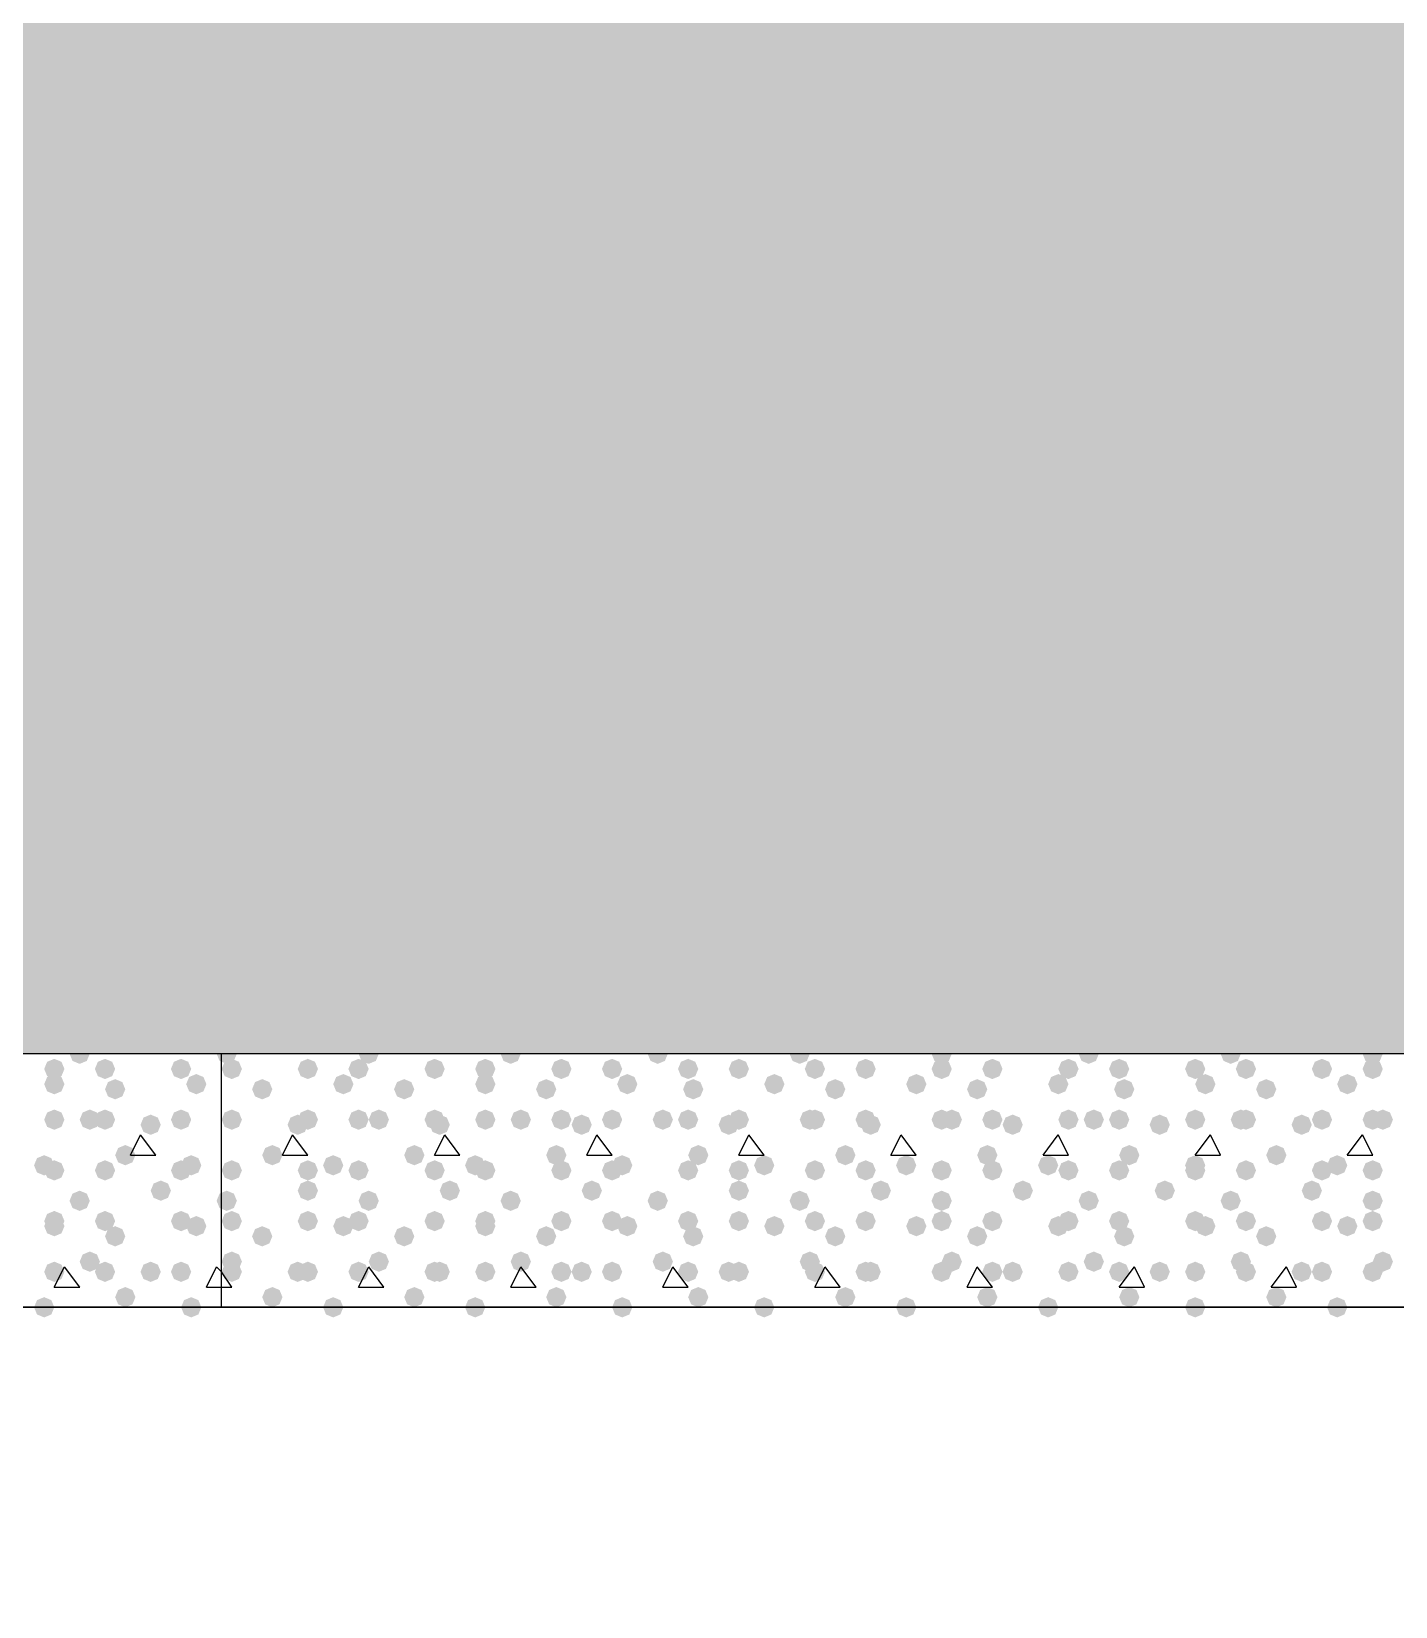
# Model space of a CAD drawing. Header units: millimetres. Extents: x 0 to 420, y 0 to 297.
# Drawn here: x 68.18 to 79.57, y 180.93 to 194.08 of the extents above; entities that cross this region are included whole.
import ezdxf

# ---------------------------------------------------------------- set-up
doc = ezdxf.new("R2010")
doc.units = ezdxf.units.MM
doc.layers.get('0').update_dxf_attribs({"linetype": 'CONTINUOUS'})

msp = doc.modelspace()

# ---------------------------------------------------------------- hatches: boundary and pattern name
at = {"true_color": 0x000008}
h = msp.add_hatch(color=0, dxfattribs=at)
h.paths.add_polyline_path([(194.775667, 204.639333), (33.401, 204.639333), (194.775667, 185.547)], flags=0)
h.paths.add_polyline_path([(33.401, 204.639333), (194.775667, 185.547), (33.401, 185.547)], flags=0)
at = {"true_color": 0x000007}
for points in [[(68.664667, 185.547), (68.639796, 185.487204), (68.58, 185.462333), (68.520204, 185.487204), (68.495333, 185.547), (68.520204, 185.606796), (68.58, 185.631667), (68.639796, 185.606796)], [(68.453, 185.42), (68.428129, 185.360204), (68.368333, 185.335333), (68.308538, 185.360204), (68.283667, 185.42), (68.308537, 185.479796), (68.368333, 185.504667), (68.428129, 185.479796)], [(68.876333, 185.42), (68.851462, 185.360204), (68.791667, 185.335333), (68.731871, 185.360204), (68.707, 185.42), (68.731871, 185.479796), (68.791667, 185.504667), (68.851462, 185.479796)], [(69.511333, 185.42), (69.486462, 185.360204), (69.426667, 185.335333), (69.366871, 185.360204), (69.342, 185.42), (69.366871, 185.479796), (69.426667, 185.504667), (69.486462, 185.479796)], [(68.453, 185.293), (68.428129, 185.233204), (68.368333, 185.208333), (68.308538, 185.233204), (68.283667, 185.293), (68.308537, 185.352796), (68.368333, 185.377667), (68.428129, 185.352796)], [(68.961, 185.250667), (68.936129, 185.190871), (68.876333, 185.166), (68.816537, 185.190871), (68.791667, 185.250667), (68.816537, 185.310462), (68.876333, 185.335333), (68.936129, 185.310463)], [(69.638333, 185.293), (69.613463, 185.233204), (69.553667, 185.208333), (69.493871, 185.233204), (69.469, 185.293), (69.493871, 185.352796), (69.553667, 185.377667), (69.613462, 185.352796)], [(68.453, 184.996667), (68.428129, 184.936871), (68.368333, 184.912), (68.308538, 184.936871), (68.283667, 184.996667), (68.308537, 185.056462), (68.368333, 185.081333), (68.428129, 185.056463)], [(68.749333, 184.996667), (68.724462, 184.936871), (68.664667, 184.912), (68.604871, 184.936871), (68.58, 184.996667), (68.604871, 185.056462), (68.664667, 185.081333), (68.724462, 185.056463)], [(68.876333, 184.996667), (68.851462, 184.936871), (68.791667, 184.912), (68.731871, 184.936871), (68.707, 184.996667), (68.731871, 185.056462), (68.791667, 185.081333), (68.851462, 185.056463)], [(69.257333, 184.954333), (69.232463, 184.894537), (69.172667, 184.869667), (69.112871, 184.894537), (69.088, 184.954333), (69.112871, 185.014129), (69.172667, 185.039), (69.232462, 185.014129)], [(69.511333, 184.996667), (69.486462, 184.936871), (69.426667, 184.912), (69.366871, 184.936871), (69.342, 184.996667), (69.366871, 185.056462), (69.426667, 185.081333), (69.486462, 185.056463)], [(69.045667, 184.700333), (69.020796, 184.640537), (68.961, 184.615667), (68.901204, 184.640537), (68.876333, 184.700333), (68.901204, 184.760129), (68.961, 184.785), (69.020796, 184.760129)], [(68.368333, 184.615667), (68.343463, 184.555871), (68.283667, 184.531), (68.223871, 184.555871), (68.199, 184.615667), (68.223871, 184.675462), (68.283667, 184.700333), (68.343462, 184.675463)], [(68.453, 184.573333), (68.428129, 184.513537), (68.368333, 184.488667), (68.308538, 184.513537), (68.283667, 184.573333), (68.308537, 184.633129), (68.368333, 184.658), (68.428129, 184.633129)], [(68.876333, 184.573333), (68.851462, 184.513537), (68.791667, 184.488667), (68.731871, 184.513537), (68.707, 184.573333), (68.731871, 184.633129), (68.791667, 184.658), (68.851462, 184.633129)], [(69.511333, 184.573333), (69.486462, 184.513537), (69.426667, 184.488667), (69.366871, 184.513537), (69.342, 184.573333), (69.366871, 184.633129), (69.426667, 184.658), (69.486462, 184.633129)], [(69.596, 184.615667), (69.571129, 184.555871), (69.511333, 184.531), (69.451537, 184.555871), (69.426667, 184.615667), (69.451537, 184.675462), (69.511333, 184.700333), (69.571129, 184.675463)], [(69.342, 184.404), (69.317129, 184.344204), (69.257333, 184.319333), (69.197538, 184.344204), (69.172667, 184.404), (69.197537, 184.463796), (69.257333, 184.488667), (69.317129, 184.463796)], [(68.664667, 184.319333), (68.639796, 184.259537), (68.58, 184.234667), (68.520204, 184.259537), (68.495333, 184.319333), (68.520204, 184.379129), (68.58, 184.404), (68.639796, 184.379129)], [(68.453, 184.15), (68.428129, 184.090204), (68.368333, 184.065333), (68.308538, 184.090204), (68.283667, 184.15), (68.308537, 184.209796), (68.368333, 184.234667), (68.428129, 184.209796)], [(68.876333, 184.15), (68.851462, 184.090204), (68.791667, 184.065333), (68.731871, 184.090204), (68.707, 184.15), (68.731871, 184.209796), (68.791667, 184.234667), (68.851462, 184.209796)], [(69.511333, 184.15), (69.486462, 184.090204), (69.426667, 184.065333), (69.366871, 184.090204), (69.342, 184.15), (69.366871, 184.209796), (69.426667, 184.234667), (69.486462, 184.209796)], [(68.453, 184.107667), (68.428129, 184.047871), (68.368333, 184.023), (68.308538, 184.047871), (68.283667, 184.107667), (68.308537, 184.167462), (68.368333, 184.192333), (68.428129, 184.167463)], [(68.961, 184.023), (68.936129, 183.963204), (68.876333, 183.938333), (68.816537, 183.963204), (68.791667, 184.023), (68.816537, 184.082796), (68.876333, 184.107667), (68.936129, 184.082796)], [(69.638333, 184.107667), (69.613463, 184.047871), (69.553667, 184.023), (69.493871, 184.047871), (69.469, 184.107667), (69.493871, 184.167462), (69.553667, 184.192333), (69.613462, 184.167463)], [(68.453, 183.726667), (68.428129, 183.666871), (68.368333, 183.642), (68.308538, 183.666871), (68.283667, 183.726667), (68.308537, 183.786462), (68.368333, 183.811333), (68.428129, 183.786463)], [(68.749333, 183.811333), (68.724462, 183.751537), (68.664667, 183.726667), (68.604871, 183.751537), (68.58, 183.811333), (68.604871, 183.871129), (68.664667, 183.896), (68.724462, 183.871129)], [(68.876333, 183.726667), (68.851462, 183.666871), (68.791667, 183.642), (68.731871, 183.666871), (68.707, 183.726667), (68.731871, 183.786462), (68.791667, 183.811333), (68.851462, 183.786463)], [(69.257333, 183.726667), (69.232463, 183.666871), (69.172667, 183.642), (69.112871, 183.666871), (69.088, 183.726667), (69.112871, 183.786462), (69.172667, 183.811333), (69.232462, 183.786463)], [(69.511333, 183.726667), (69.486462, 183.666871), (69.426667, 183.642), (69.366871, 183.666871), (69.342, 183.726667), (69.366871, 183.786462), (69.426667, 183.811333), (69.486462, 183.786463)], [(69.045667, 183.515), (69.020796, 183.455204), (68.961, 183.430333), (68.901204, 183.455204), (68.876333, 183.515), (68.901204, 183.574796), (68.961, 183.599667), (69.020796, 183.574796)], [(68.368333, 183.430333), (68.343463, 183.370537), (68.283667, 183.345667), (68.223871, 183.370537), (68.199, 183.430333), (68.223871, 183.490129), (68.283667, 183.515), (68.343462, 183.490129)], [(69.596, 183.430333), (69.571129, 183.370537), (69.511333, 183.345667), (69.451537, 183.370537), (69.426667, 183.430333), (69.451537, 183.490129), (69.511333, 183.515), (69.571129, 183.490129)]]:
    msp.add_hatch(color=0, dxfattribs=at).paths.add_polyline_path(points, flags=0)
at = {"true_color": 0x000008}
for points in [[(69.892333, 185.547), (69.867463, 185.487204), (69.807667, 185.462333), (69.747871, 185.487204), (69.723, 185.547), (69.747871, 185.606796), (69.807667, 185.631667), (69.867462, 185.606796)], [(71.077667, 185.547), (71.052796, 185.487204), (70.993, 185.462333), (70.933204, 185.487204), (70.908333, 185.547), (70.933204, 185.606796), (70.993, 185.631667), (71.052796, 185.606796)], [(72.263, 185.547), (72.238129, 185.487204), (72.178333, 185.462333), (72.118538, 185.487204), (72.093667, 185.547), (72.118537, 185.606796), (72.178333, 185.631667), (72.238129, 185.606796)], [(73.490667, 185.547), (73.465796, 185.487204), (73.406, 185.462333), (73.346204, 185.487204), (73.321333, 185.547), (73.346204, 185.606796), (73.406, 185.631667), (73.465796, 185.606796)], [(74.676, 185.547), (74.651129, 185.487204), (74.591333, 185.462333), (74.531537, 185.487204), (74.506667, 185.547), (74.531537, 185.606796), (74.591333, 185.631667), (74.651129, 185.606796)], [(75.861333, 185.547), (75.836462, 185.487204), (75.776667, 185.462333), (75.716871, 185.487204), (75.692, 185.547), (75.716871, 185.606796), (75.776667, 185.631667), (75.836462, 185.606796)], [(77.089, 185.547), (77.064129, 185.487204), (77.004333, 185.462333), (76.944538, 185.487204), (76.919667, 185.547), (76.944537, 185.606796), (77.004333, 185.631667), (77.064129, 185.606796)], [(78.274333, 185.547), (78.249462, 185.487204), (78.189667, 185.462333), (78.129871, 185.487204), (78.105, 185.547), (78.129871, 185.606796), (78.189667, 185.631667), (78.249462, 185.606796)], [(79.459667, 185.547), (79.434796, 185.487204), (79.375, 185.462333), (79.315204, 185.487204), (79.290333, 185.547), (79.315204, 185.606796), (79.375, 185.631667), (79.434796, 185.606796)], [(69.934667, 185.42), (69.909796, 185.360204), (69.85, 185.335333), (69.790204, 185.360204), (69.765333, 185.42), (69.790204, 185.479796), (69.85, 185.504667), (69.909796, 185.479796)], [(70.569667, 185.42), (70.544796, 185.360204), (70.485, 185.335333), (70.425204, 185.360204), (70.400333, 185.42), (70.425204, 185.479796), (70.485, 185.504667), (70.544796, 185.479796)], [(70.993, 185.42), (70.968129, 185.360204), (70.908333, 185.335333), (70.848537, 185.360204), (70.823667, 185.42), (70.848537, 185.479796), (70.908333, 185.504667), (70.968129, 185.479796)], [(71.628, 185.42), (71.603129, 185.360204), (71.543333, 185.335333), (71.483537, 185.360204), (71.458667, 185.42), (71.483537, 185.479796), (71.543333, 185.504667), (71.603129, 185.479796)], [(72.051333, 185.42), (72.026462, 185.360204), (71.966667, 185.335333), (71.906871, 185.360204), (71.882, 185.42), (71.906871, 185.479796), (71.966667, 185.504667), (72.026462, 185.479796)], [(72.686333, 185.42), (72.661462, 185.360204), (72.601667, 185.335333), (72.541871, 185.360204), (72.517, 185.42), (72.541871, 185.479796), (72.601667, 185.504667), (72.661462, 185.479796)], [(73.109667, 185.42), (73.084796, 185.360204), (73.025, 185.335333), (72.965204, 185.360204), (72.940333, 185.42), (72.965204, 185.479796), (73.025, 185.504667), (73.084796, 185.479796)], [(73.744667, 185.42), (73.719796, 185.360204), (73.66, 185.335333), (73.600204, 185.360204), (73.575333, 185.42), (73.600204, 185.479796), (73.66, 185.504667), (73.719796, 185.479796)], [(74.168, 185.42), (74.143129, 185.360204), (74.083333, 185.335333), (74.023537, 185.360204), (73.998667, 185.42), (74.023537, 185.479796), (74.083333, 185.504667), (74.143129, 185.479796)], [(74.803, 185.42), (74.778129, 185.360204), (74.718333, 185.335333), (74.658537, 185.360204), (74.633667, 185.42), (74.658537, 185.479796), (74.718333, 185.504667), (74.778129, 185.479796)], [(75.226333, 185.42), (75.201462, 185.360204), (75.141667, 185.335333), (75.081871, 185.360204), (75.057, 185.42), (75.081871, 185.479796), (75.141667, 185.504667), (75.201462, 185.479796)], [(75.861333, 185.42), (75.836462, 185.360204), (75.776667, 185.335333), (75.716871, 185.360204), (75.692, 185.42), (75.716871, 185.479796), (75.776667, 185.504667), (75.836462, 185.479796)], [(76.284667, 185.42), (76.259796, 185.360204), (76.2, 185.335333), (76.140204, 185.360204), (76.115333, 185.42), (76.140204, 185.479796), (76.2, 185.504667), (76.259796, 185.479796)], [(76.919667, 185.42), (76.894796, 185.360204), (76.835, 185.335333), (76.775204, 185.360204), (76.750333, 185.42), (76.775204, 185.479796), (76.835, 185.504667), (76.894796, 185.479796)], [(77.343, 185.42), (77.318129, 185.360204), (77.258333, 185.335333), (77.198538, 185.360204), (77.173667, 185.42), (77.198537, 185.479796), (77.258333, 185.504667), (77.318129, 185.479796)], [(77.978, 185.42), (77.953129, 185.360204), (77.893333, 185.335333), (77.833537, 185.360204), (77.808667, 185.42), (77.833537, 185.479796), (77.893333, 185.504667), (77.953129, 185.479796)], [(78.401333, 185.42), (78.376463, 185.360204), (78.316667, 185.335333), (78.256871, 185.360204), (78.232, 185.42), (78.256871, 185.479796), (78.316667, 185.504667), (78.376462, 185.479796)], [(79.036333, 185.42), (79.011462, 185.360204), (78.951667, 185.335333), (78.891871, 185.360204), (78.867, 185.42), (78.891871, 185.479796), (78.951667, 185.504667), (79.011462, 185.479796)], [(79.459667, 185.42), (79.434796, 185.360204), (79.375, 185.335333), (79.315204, 185.360204), (79.290333, 185.42), (79.315204, 185.479796), (79.375, 185.504667), (79.434796, 185.479796)], [(70.188667, 185.250667), (70.163796, 185.190871), (70.104, 185.166), (70.044204, 185.190871), (70.019333, 185.250667), (70.044204, 185.310462), (70.104, 185.335333), (70.163796, 185.310463)], [(70.866, 185.293), (70.841129, 185.233204), (70.781333, 185.208333), (70.721537, 185.233204), (70.696667, 185.293), (70.721537, 185.352796), (70.781333, 185.377667), (70.841129, 185.352796)], [(71.374, 185.250667), (71.349129, 185.190871), (71.289333, 185.166), (71.229538, 185.190871), (71.204667, 185.250667), (71.229537, 185.310462), (71.289333, 185.335333), (71.349129, 185.310463)], [(72.051333, 185.293), (72.026462, 185.233204), (71.966667, 185.208333), (71.906871, 185.233204), (71.882, 185.293), (71.906871, 185.352796), (71.966667, 185.377667), (72.026462, 185.352796)], [(72.559333, 185.250667), (72.534462, 185.190871), (72.474667, 185.166), (72.414871, 185.190871), (72.39, 185.250667), (72.414871, 185.310462), (72.474667, 185.335333), (72.534462, 185.310463)], [(73.236667, 185.293), (73.211796, 185.233204), (73.152, 185.208333), (73.092204, 185.233204), (73.067333, 185.293), (73.092204, 185.352796), (73.152, 185.377667), (73.211796, 185.352796)], [(73.787, 185.250667), (73.762129, 185.190871), (73.702333, 185.166), (73.642538, 185.190871), (73.617667, 185.250667), (73.642537, 185.310462), (73.702333, 185.335333), (73.762129, 185.310463)], [(74.464333, 185.293), (74.439462, 185.233204), (74.379667, 185.208333), (74.319871, 185.233204), (74.295, 185.293), (74.319871, 185.352796), (74.379667, 185.377667), (74.439462, 185.352796)], [(74.972333, 185.250667), (74.947463, 185.190871), (74.887667, 185.166), (74.827871, 185.190871), (74.803, 185.250667), (74.827871, 185.310462), (74.887667, 185.335333), (74.947462, 185.310463)], [(75.649667, 185.293), (75.624796, 185.233204), (75.565, 185.208333), (75.505204, 185.233204), (75.480333, 185.293), (75.505204, 185.352796), (75.565, 185.377667), (75.624796, 185.352796)], [(76.157667, 185.250667), (76.132796, 185.190871), (76.073, 185.166), (76.013204, 185.190871), (75.988333, 185.250667), (76.013204, 185.310462), (76.073, 185.335333), (76.132796, 185.310463)], [(76.835, 185.293), (76.810129, 185.233204), (76.750333, 185.208333), (76.690538, 185.233204), (76.665667, 185.293), (76.690537, 185.352796), (76.750333, 185.377667), (76.810129, 185.352796)], [(77.385333, 185.250667), (77.360463, 185.190871), (77.300667, 185.166), (77.240871, 185.190871), (77.216, 185.250667), (77.240871, 185.310462), (77.300667, 185.335333), (77.360462, 185.310463)], [(78.062667, 185.293), (78.037796, 185.233204), (77.978, 185.208333), (77.918204, 185.233204), (77.893333, 185.293), (77.918204, 185.352796), (77.978, 185.377667), (78.037796, 185.352796)], [(78.570667, 185.250667), (78.545796, 185.190871), (78.486, 185.166), (78.426204, 185.190871), (78.401333, 185.250667), (78.426204, 185.310462), (78.486, 185.335333), (78.545796, 185.310463)], [(79.248, 185.293), (79.223129, 185.233204), (79.163333, 185.208333), (79.103538, 185.233204), (79.078667, 185.293), (79.103537, 185.352796), (79.163333, 185.377667), (79.223129, 185.352796)], [(69.934667, 184.996667), (69.909796, 184.936871), (69.85, 184.912), (69.790204, 184.936871), (69.765333, 184.996667), (69.790204, 185.056462), (69.85, 185.081333), (69.909796, 185.056463)], [(69.934667, 184.996667), (69.909796, 184.936871), (69.85, 184.912), (69.790204, 184.936871), (69.765333, 184.996667), (69.790204, 185.056462), (69.85, 185.081333), (69.909796, 185.056463)], [(70.485, 184.954333), (70.460129, 184.894537), (70.400333, 184.869667), (70.340538, 184.894537), (70.315667, 184.954333), (70.340537, 185.014129), (70.400333, 185.039), (70.460129, 185.014129)], [(70.569667, 184.996667), (70.544796, 184.936871), (70.485, 184.912), (70.425204, 184.936871), (70.400333, 184.996667), (70.425204, 185.056462), (70.485, 185.081333), (70.544796, 185.056463)], [(70.993, 184.996667), (70.968129, 184.936871), (70.908333, 184.912), (70.848537, 184.936871), (70.823667, 184.996667), (70.848537, 185.056462), (70.908333, 185.081333), (70.968129, 185.056463)], [(71.162333, 184.996667), (71.137463, 184.936871), (71.077667, 184.912), (71.017871, 184.936871), (70.993, 184.996667), (71.017871, 185.056462), (71.077667, 185.081333), (71.137462, 185.056463)], [(71.628, 184.996667), (71.603129, 184.936871), (71.543333, 184.912), (71.483537, 184.936871), (71.458667, 184.996667), (71.483537, 185.056462), (71.543333, 185.081333), (71.603129, 185.056463)], [(71.670333, 184.954333), (71.645463, 184.894537), (71.585667, 184.869667), (71.525871, 184.894537), (71.501, 184.954333), (71.525871, 185.014129), (71.585667, 185.039), (71.645462, 185.014129)], [(72.051333, 184.996667), (72.026462, 184.936871), (71.966667, 184.912), (71.906871, 184.936871), (71.882, 184.996667), (71.906871, 185.056462), (71.966667, 185.081333), (72.026462, 185.056463)], [(72.347667, 184.996667), (72.322796, 184.936871), (72.263, 184.912), (72.203204, 184.936871), (72.178333, 184.996667), (72.203204, 185.056462), (72.263, 185.081333), (72.322796, 185.056463)], [(72.686333, 184.996667), (72.661462, 184.936871), (72.601667, 184.912), (72.541871, 184.936871), (72.517, 184.996667), (72.541871, 185.056462), (72.601667, 185.081333), (72.661462, 185.056463)], [(72.855667, 184.954333), (72.830796, 184.894537), (72.771, 184.869667), (72.711204, 184.894537), (72.686333, 184.954333), (72.711204, 185.014129), (72.771, 185.039), (72.830796, 185.014129)], [(73.109667, 184.996667), (73.084796, 184.936871), (73.025, 184.912), (72.965204, 184.936871), (72.940333, 184.996667), (72.965204, 185.056462), (73.025, 185.081333), (73.084796, 185.056463)], [(73.533, 184.996667), (73.508129, 184.936871), (73.448333, 184.912), (73.388537, 184.936871), (73.363667, 184.996667), (73.388537, 185.056462), (73.448333, 185.081333), (73.508129, 185.056463)], [(73.744667, 184.996667), (73.719796, 184.936871), (73.66, 184.912), (73.600204, 184.936871), (73.575333, 184.996667), (73.600204, 185.056462), (73.66, 185.081333), (73.719796, 185.056463)], [(74.083333, 184.954333), (74.058463, 184.894537), (73.998667, 184.869667), (73.938871, 184.894537), (73.914, 184.954333), (73.938871, 185.014129), (73.998667, 185.039), (74.058462, 185.014129)], [(74.168, 184.996667), (74.143129, 184.936871), (74.083333, 184.912), (74.023537, 184.936871), (73.998667, 184.996667), (74.023537, 185.056462), (74.083333, 185.081333), (74.143129, 185.056463)], [(74.760667, 184.996667), (74.735796, 184.936871), (74.676, 184.912), (74.616204, 184.936871), (74.591333, 184.996667), (74.616204, 185.056462), (74.676, 185.081333), (74.735796, 185.056463)], [(74.803, 184.996667), (74.778129, 184.936871), (74.718333, 184.912), (74.658537, 184.936871), (74.633667, 184.996667), (74.658537, 185.056462), (74.718333, 185.081333), (74.778129, 185.056463)], [(75.226333, 184.996667), (75.201462, 184.936871), (75.141667, 184.912), (75.081871, 184.936871), (75.057, 184.996667), (75.081871, 185.056462), (75.141667, 185.081333), (75.201462, 185.056463)], [(75.268667, 184.954333), (75.243796, 184.894537), (75.184, 184.869667), (75.124204, 184.894537), (75.099333, 184.954333), (75.124204, 185.014129), (75.184, 185.039), (75.243796, 185.014129)], [(75.861333, 184.996667), (75.836462, 184.936871), (75.776667, 184.912), (75.716871, 184.936871), (75.692, 184.996667), (75.716871, 185.056462), (75.776667, 185.081333), (75.836462, 185.056463)], [(75.946, 184.996667), (75.921129, 184.936871), (75.861333, 184.912), (75.801537, 184.936871), (75.776667, 184.996667), (75.801537, 185.056462), (75.861333, 185.081333), (75.921129, 185.056463)], [(76.284667, 184.996667), (76.259796, 184.936871), (76.2, 184.912), (76.140204, 184.936871), (76.115333, 184.996667), (76.140204, 185.056462), (76.2, 185.081333), (76.259796, 185.056463)], [(76.454, 184.954333), (76.429129, 184.894537), (76.369333, 184.869667), (76.309538, 184.894537), (76.284667, 184.954333), (76.309537, 185.014129), (76.369333, 185.039), (76.429129, 185.014129)], [(76.919667, 184.996667), (76.894796, 184.936871), (76.835, 184.912), (76.775204, 184.936871), (76.750333, 184.996667), (76.775204, 185.056462), (76.835, 185.081333), (76.894796, 185.056463)], [(77.131333, 184.996667), (77.106462, 184.936871), (77.046667, 184.912), (76.986871, 184.936871), (76.962, 184.996667), (76.986871, 185.056462), (77.046667, 185.081333), (77.106462, 185.056463)], [(77.343, 184.996667), (77.318129, 184.936871), (77.258333, 184.912), (77.198538, 184.936871), (77.173667, 184.996667), (77.198537, 185.056462), (77.258333, 185.081333), (77.318129, 185.056463)], [(77.681667, 184.954333), (77.656796, 184.894537), (77.597, 184.869667), (77.537204, 184.894537), (77.512333, 184.954333), (77.537204, 185.014129), (77.597, 185.039), (77.656796, 185.014129)], [(77.978, 184.996667), (77.953129, 184.936871), (77.893333, 184.912), (77.833537, 184.936871), (77.808667, 184.996667), (77.833537, 185.056462), (77.893333, 185.081333), (77.953129, 185.056463)], [(78.359, 184.996667), (78.334129, 184.936871), (78.274333, 184.912), (78.214538, 184.936871), (78.189667, 184.996667), (78.214537, 185.056462), (78.274333, 185.081333), (78.334129, 185.056463)], [(78.401333, 184.996667), (78.376463, 184.936871), (78.316667, 184.912), (78.256871, 184.936871), (78.232, 184.996667), (78.256871, 185.056462), (78.316667, 185.081333), (78.376462, 185.056463)], [(78.867, 184.954333), (78.842129, 184.894537), (78.782333, 184.869667), (78.722538, 184.894537), (78.697667, 184.954333), (78.722537, 185.014129), (78.782333, 185.039), (78.842129, 185.014129)], [(79.036333, 184.996667), (79.011462, 184.936871), (78.951667, 184.912), (78.891871, 184.936871), (78.867, 184.996667), (78.891871, 185.056462), (78.951667, 185.081333), (79.011462, 185.056463)], [(79.459667, 184.996667), (79.434796, 184.936871), (79.375, 184.912), (79.315204, 184.936871), (79.290333, 184.996667), (79.315204, 185.056462), (79.375, 185.081333), (79.434796, 185.056463)], [(79.544333, 184.996667), (79.519462, 184.936871), (79.459667, 184.912), (79.399871, 184.936871), (79.375, 184.996667), (79.399871, 185.056462), (79.459667, 185.081333), (79.519462, 185.056463)], [(70.273333, 184.700333), (70.248463, 184.640537), (70.188667, 184.615667), (70.128871, 184.640537), (70.104, 184.700333), (70.128871, 184.760129), (70.188667, 184.785), (70.248462, 184.760129)], [(71.458667, 184.700333), (71.433796, 184.640537), (71.374, 184.615667), (71.314204, 184.640537), (71.289333, 184.700333), (71.314204, 184.760129), (71.374, 184.785), (71.433796, 184.760129)], [(72.644, 184.700333), (72.619129, 184.640537), (72.559333, 184.615667), (72.499538, 184.640537), (72.474667, 184.700333), (72.499537, 184.760129), (72.559333, 184.785), (72.619129, 184.760129)], [(73.829333, 184.700333), (73.804462, 184.640537), (73.744667, 184.615667), (73.684871, 184.640537), (73.66, 184.700333), (73.684871, 184.760129), (73.744667, 184.785), (73.804462, 184.760129)], [(75.057, 184.700333), (75.032129, 184.640537), (74.972333, 184.615667), (74.912538, 184.640537), (74.887667, 184.700333), (74.912537, 184.760129), (74.972333, 184.785), (75.032129, 184.760129)], [(76.242333, 184.700333), (76.217463, 184.640537), (76.157667, 184.615667), (76.097871, 184.640537), (76.073, 184.700333), (76.097871, 184.760129), (76.157667, 184.785), (76.217462, 184.760129)], [(77.427667, 184.700333), (77.402796, 184.640537), (77.343, 184.615667), (77.283204, 184.640537), (77.258333, 184.700333), (77.283204, 184.760129), (77.343, 184.785), (77.402796, 184.760129)], [(78.655333, 184.700333), (78.630463, 184.640537), (78.570667, 184.615667), (78.510871, 184.640537), (78.486, 184.700333), (78.510871, 184.760129), (78.570667, 184.785), (78.630462, 184.760129)], [(69.934667, 184.573333), (69.909796, 184.513537), (69.85, 184.488667), (69.790204, 184.513537), (69.765333, 184.573333), (69.790204, 184.633129), (69.85, 184.658), (69.909796, 184.633129)], [(70.569667, 184.573333), (70.544796, 184.513537), (70.485, 184.488667), (70.425204, 184.513537), (70.400333, 184.573333), (70.425204, 184.633129), (70.485, 184.658), (70.544796, 184.633129)], [(70.781333, 184.615667), (70.756462, 184.555871), (70.696667, 184.531), (70.636871, 184.555871), (70.612, 184.615667), (70.636871, 184.675462), (70.696667, 184.700333), (70.756462, 184.675463)], [(70.993, 184.573333), (70.968129, 184.513537), (70.908333, 184.488667), (70.848537, 184.513537), (70.823667, 184.573333), (70.848537, 184.633129), (70.908333, 184.658), (70.968129, 184.633129)], [(71.628, 184.573333), (71.603129, 184.513537), (71.543333, 184.488667), (71.483537, 184.513537), (71.458667, 184.573333), (71.483537, 184.633129), (71.543333, 184.658), (71.603129, 184.633129)], [(71.966667, 184.615667), (71.941796, 184.555871), (71.882, 184.531), (71.822204, 184.555871), (71.797333, 184.615667), (71.822204, 184.675462), (71.882, 184.700333), (71.941796, 184.675463)], [(72.051333, 184.573333), (72.026462, 184.513537), (71.966667, 184.488667), (71.906871, 184.513537), (71.882, 184.573333), (71.906871, 184.633129), (71.966667, 184.658), (72.026462, 184.633129)], [(72.686333, 184.573333), (72.661462, 184.513537), (72.601667, 184.488667), (72.541871, 184.513537), (72.517, 184.573333), (72.541871, 184.633129), (72.601667, 184.658), (72.661462, 184.633129)], [(73.109667, 184.573333), (73.084796, 184.513537), (73.025, 184.488667), (72.965204, 184.513537), (72.940333, 184.573333), (72.965204, 184.633129), (73.025, 184.658), (73.084796, 184.633129)], [(73.194333, 184.615667), (73.169462, 184.555871), (73.109667, 184.531), (73.049871, 184.555871), (73.025, 184.615667), (73.049871, 184.675462), (73.109667, 184.700333), (73.169462, 184.675463)], [(73.744667, 184.573333), (73.719796, 184.513537), (73.66, 184.488667), (73.600204, 184.513537), (73.575333, 184.573333), (73.600204, 184.633129), (73.66, 184.658), (73.719796, 184.633129)], [(74.168, 184.573333), (74.143129, 184.513537), (74.083333, 184.488667), (74.023537, 184.513537), (73.998667, 184.573333), (74.023537, 184.633129), (74.083333, 184.658), (74.143129, 184.633129)], [(74.379667, 184.615667), (74.354796, 184.555871), (74.295, 184.531), (74.235204, 184.555871), (74.210333, 184.615667), (74.235204, 184.675462), (74.295, 184.700333), (74.354796, 184.675463)], [(74.803, 184.573333), (74.778129, 184.513537), (74.718333, 184.488667), (74.658537, 184.513537), (74.633667, 184.573333), (74.658537, 184.633129), (74.718333, 184.658), (74.778129, 184.633129)], [(75.226333, 184.573333), (75.201462, 184.513537), (75.141667, 184.488667), (75.081871, 184.513537), (75.057, 184.573333), (75.081871, 184.633129), (75.141667, 184.658), (75.201462, 184.633129)], [(75.565, 184.615667), (75.540129, 184.555871), (75.480333, 184.531), (75.420538, 184.555871), (75.395667, 184.615667), (75.420537, 184.675462), (75.480333, 184.700333), (75.540129, 184.675463)], [(75.861333, 184.573333), (75.836462, 184.513537), (75.776667, 184.488667), (75.716871, 184.513537), (75.692, 184.573333), (75.716871, 184.633129), (75.776667, 184.658), (75.836462, 184.633129)], [(76.284667, 184.573333), (76.259796, 184.513537), (76.2, 184.488667), (76.140204, 184.513537), (76.115333, 184.573333), (76.140204, 184.633129), (76.2, 184.658), (76.259796, 184.633129)], [(76.750333, 184.615667), (76.725463, 184.555871), (76.665667, 184.531), (76.605871, 184.555871), (76.581, 184.615667), (76.605871, 184.675462), (76.665667, 184.700333), (76.725462, 184.675463)], [(76.919667, 184.573333), (76.894796, 184.513537), (76.835, 184.488667), (76.775204, 184.513537), (76.750333, 184.573333), (76.775204, 184.633129), (76.835, 184.658), (76.894796, 184.633129)], [(77.343, 184.573333), (77.318129, 184.513537), (77.258333, 184.488667), (77.198538, 184.513537), (77.173667, 184.573333), (77.198537, 184.633129), (77.258333, 184.658), (77.318129, 184.633129)], [(77.978, 184.615667), (77.953129, 184.555871), (77.893333, 184.531), (77.833537, 184.555871), (77.808667, 184.615667), (77.833537, 184.675462), (77.893333, 184.700333), (77.953129, 184.675463)], [(77.978, 184.573333), (77.953129, 184.513537), (77.893333, 184.488667), (77.833537, 184.513537), (77.808667, 184.573333), (77.833537, 184.633129), (77.893333, 184.658), (77.953129, 184.633129)], [(78.401333, 184.573333), (78.376463, 184.513537), (78.316667, 184.488667), (78.256871, 184.513537), (78.232, 184.573333), (78.256871, 184.633129), (78.316667, 184.658), (78.376462, 184.633129)], [(79.036333, 184.573333), (79.011462, 184.513537), (78.951667, 184.488667), (78.891871, 184.513537), (78.867, 184.573333), (78.891871, 184.633129), (78.951667, 184.658), (79.011462, 184.633129)], [(79.163333, 184.615667), (79.138463, 184.555871), (79.078667, 184.531), (79.018871, 184.555871), (78.994, 184.615667), (79.018871, 184.675462), (79.078667, 184.700333), (79.138462, 184.675463)], [(79.459667, 184.573333), (79.434796, 184.513537), (79.375, 184.488667), (79.315204, 184.513537), (79.290333, 184.573333), (79.315204, 184.633129), (79.375, 184.658), (79.434796, 184.633129)], [(70.569667, 184.404), (70.544796, 184.344204), (70.485, 184.319333), (70.425204, 184.344204), (70.400333, 184.404), (70.425204, 184.463796), (70.485, 184.488667), (70.544796, 184.463796)], [(71.755, 184.404), (71.730129, 184.344204), (71.670333, 184.319333), (71.610538, 184.344204), (71.585667, 184.404), (71.610537, 184.463796), (71.670333, 184.488667), (71.730129, 184.463796)], [(72.940333, 184.404), (72.915463, 184.344204), (72.855667, 184.319333), (72.795871, 184.344204), (72.771, 184.404), (72.795871, 184.463796), (72.855667, 184.488667), (72.915462, 184.463796)], [(74.168, 184.404), (74.143129, 184.344204), (74.083333, 184.319333), (74.023537, 184.344204), (73.998667, 184.404), (74.023537, 184.463796), (74.083333, 184.488667), (74.143129, 184.463796)], [(75.353333, 184.404), (75.328463, 184.344204), (75.268667, 184.319333), (75.208871, 184.344204), (75.184, 184.404), (75.208871, 184.463796), (75.268667, 184.488667), (75.328462, 184.463796)], [(76.538667, 184.404), (76.513796, 184.344204), (76.454, 184.319333), (76.394204, 184.344204), (76.369333, 184.404), (76.394204, 184.463796), (76.454, 184.488667), (76.513796, 184.463796)], [(77.724, 184.404), (77.699129, 184.344204), (77.639333, 184.319333), (77.579538, 184.344204), (77.554667, 184.404), (77.579537, 184.463796), (77.639333, 184.488667), (77.699129, 184.463796)], [(78.951667, 184.404), (78.926796, 184.344204), (78.867, 184.319333), (78.807204, 184.344204), (78.782333, 184.404), (78.807204, 184.463796), (78.867, 184.488667), (78.926796, 184.463796)], [(69.892333, 184.319333), (69.867463, 184.259537), (69.807667, 184.234667), (69.747871, 184.259537), (69.723, 184.319333), (69.747871, 184.379129), (69.807667, 184.404), (69.867462, 184.379129)], [(71.077667, 184.319333), (71.052796, 184.259537), (70.993, 184.234667), (70.933204, 184.259537), (70.908333, 184.319333), (70.933204, 184.379129), (70.993, 184.404), (71.052796, 184.379129)], [(72.263, 184.319333), (72.238129, 184.259537), (72.178333, 184.234667), (72.118538, 184.259537), (72.093667, 184.319333), (72.118537, 184.379129), (72.178333, 184.404), (72.238129, 184.379129)], [(73.490667, 184.319333), (73.465796, 184.259537), (73.406, 184.234667), (73.346204, 184.259537), (73.321333, 184.319333), (73.346204, 184.379129), (73.406, 184.404), (73.465796, 184.379129)], [(74.676, 184.319333), (74.651129, 184.259537), (74.591333, 184.234667), (74.531537, 184.259537), (74.506667, 184.319333), (74.531537, 184.379129), (74.591333, 184.404), (74.651129, 184.379129)], [(75.861333, 184.319333), (75.836462, 184.259537), (75.776667, 184.234667), (75.716871, 184.259537), (75.692, 184.319333), (75.716871, 184.379129), (75.776667, 184.404), (75.836462, 184.379129)], [(77.089, 184.319333), (77.064129, 184.259537), (77.004333, 184.234667), (76.944538, 184.259537), (76.919667, 184.319333), (76.944537, 184.379129), (77.004333, 184.404), (77.064129, 184.379129)], [(78.274333, 184.319333), (78.249462, 184.259537), (78.189667, 184.234667), (78.129871, 184.259537), (78.105, 184.319333), (78.129871, 184.379129), (78.189667, 184.404), (78.249462, 184.379129)], [(79.459667, 184.319333), (79.434796, 184.259537), (79.375, 184.234667), (79.315204, 184.259537), (79.290333, 184.319333), (79.315204, 184.379129), (79.375, 184.404), (79.434796, 184.379129)], [(69.934667, 184.15), (69.909796, 184.090204), (69.85, 184.065333), (69.790204, 184.090204), (69.765333, 184.15), (69.790204, 184.209796), (69.85, 184.234667), (69.909796, 184.209796)], [(70.569667, 184.15), (70.544796, 184.090204), (70.485, 184.065333), (70.425204, 184.090204), (70.400333, 184.15), (70.425204, 184.209796), (70.485, 184.234667), (70.544796, 184.209796)], [(70.993, 184.15), (70.968129, 184.090204), (70.908333, 184.065333), (70.848537, 184.090204), (70.823667, 184.15), (70.848537, 184.209796), (70.908333, 184.234667), (70.968129, 184.209796)], [(71.628, 184.15), (71.603129, 184.090204), (71.543333, 184.065333), (71.483537, 184.090204), (71.458667, 184.15), (71.483537, 184.209796), (71.543333, 184.234667), (71.603129, 184.209796)], [(72.051333, 184.15), (72.026462, 184.090204), (71.966667, 184.065333), (71.906871, 184.090204), (71.882, 184.15), (71.906871, 184.209796), (71.966667, 184.234667), (72.026462, 184.209796)], [(72.686333, 184.15), (72.661462, 184.090204), (72.601667, 184.065333), (72.541871, 184.090204), (72.517, 184.15), (72.541871, 184.209796), (72.601667, 184.234667), (72.661462, 184.209796)], [(73.109667, 184.15), (73.084796, 184.090204), (73.025, 184.065333), (72.965204, 184.090204), (72.940333, 184.15), (72.965204, 184.209796), (73.025, 184.234667), (73.084796, 184.209796)], [(73.744667, 184.15), (73.719796, 184.090204), (73.66, 184.065333), (73.600204, 184.090204), (73.575333, 184.15), (73.600204, 184.209796), (73.66, 184.234667), (73.719796, 184.209796)], [(74.168, 184.15), (74.143129, 184.090204), (74.083333, 184.065333), (74.023537, 184.090204), (73.998667, 184.15), (74.023537, 184.209796), (74.083333, 184.234667), (74.143129, 184.209796)], [(74.803, 184.15), (74.778129, 184.090204), (74.718333, 184.065333), (74.658537, 184.090204), (74.633667, 184.15), (74.658537, 184.209796), (74.718333, 184.234667), (74.778129, 184.209796)], [(75.226333, 184.15), (75.201462, 184.090204), (75.141667, 184.065333), (75.081871, 184.090204), (75.057, 184.15), (75.081871, 184.209796), (75.141667, 184.234667), (75.201462, 184.209796)], [(75.861333, 184.15), (75.836462, 184.090204), (75.776667, 184.065333), (75.716871, 184.090204), (75.692, 184.15), (75.716871, 184.209796), (75.776667, 184.234667), (75.836462, 184.209796)], [(76.284667, 184.15), (76.259796, 184.090204), (76.2, 184.065333), (76.140204, 184.090204), (76.115333, 184.15), (76.140204, 184.209796), (76.2, 184.234667), (76.259796, 184.209796)], [(76.919667, 184.15), (76.894796, 184.090204), (76.835, 184.065333), (76.775204, 184.090204), (76.750333, 184.15), (76.775204, 184.209796), (76.835, 184.234667), (76.894796, 184.209796)], [(77.343, 184.15), (77.318129, 184.090204), (77.258333, 184.065333), (77.198538, 184.090204), (77.173667, 184.15), (77.198537, 184.209796), (77.258333, 184.234667), (77.318129, 184.209796)], [(77.978, 184.15), (77.953129, 184.090204), (77.893333, 184.065333), (77.833537, 184.090204), (77.808667, 184.15), (77.833537, 184.209796), (77.893333, 184.234667), (77.953129, 184.209796)], [(78.401333, 184.15), (78.376463, 184.090204), (78.316667, 184.065333), (78.256871, 184.090204), (78.232, 184.15), (78.256871, 184.209796), (78.316667, 184.234667), (78.376462, 184.209796)], [(79.036333, 184.15), (79.011462, 184.090204), (78.951667, 184.065333), (78.891871, 184.090204), (78.867, 184.15), (78.891871, 184.209796), (78.951667, 184.234667), (79.011462, 184.209796)], [(79.459667, 184.15), (79.434796, 184.090204), (79.375, 184.065333), (79.315204, 184.090204), (79.290333, 184.15), (79.315204, 184.209796), (79.375, 184.234667), (79.434796, 184.209796)], [(70.188667, 184.023), (70.163796, 183.963204), (70.104, 183.938333), (70.044204, 183.963204), (70.019333, 184.023), (70.044204, 184.082796), (70.104, 184.107667), (70.163796, 184.082796)], [(70.866, 184.107667), (70.841129, 184.047871), (70.781333, 184.023), (70.721537, 184.047871), (70.696667, 184.107667), (70.721537, 184.167462), (70.781333, 184.192333), (70.841129, 184.167463)], [(71.374, 184.023), (71.349129, 183.963204), (71.289333, 183.938333), (71.229538, 183.963204), (71.204667, 184.023), (71.229537, 184.082796), (71.289333, 184.107667), (71.349129, 184.082796)], [(72.051333, 184.107667), (72.026462, 184.047871), (71.966667, 184.023), (71.906871, 184.047871), (71.882, 184.107667), (71.906871, 184.167462), (71.966667, 184.192333), (72.026462, 184.167463)], [(72.559333, 184.023), (72.534462, 183.963204), (72.474667, 183.938333), (72.414871, 183.963204), (72.39, 184.023), (72.414871, 184.082796), (72.474667, 184.107667), (72.534462, 184.082796)], [(73.236667, 184.107667), (73.211796, 184.047871), (73.152, 184.023), (73.092204, 184.047871), (73.067333, 184.107667), (73.092204, 184.167462), (73.152, 184.192333), (73.211796, 184.167463)], [(73.787, 184.023), (73.762129, 183.963204), (73.702333, 183.938333), (73.642538, 183.963204), (73.617667, 184.023), (73.642537, 184.082796), (73.702333, 184.107667), (73.762129, 184.082796)], [(74.464333, 184.107667), (74.439462, 184.047871), (74.379667, 184.023), (74.319871, 184.047871), (74.295, 184.107667), (74.319871, 184.167462), (74.379667, 184.192333), (74.439462, 184.167463)], [(74.972333, 184.023), (74.947463, 183.963204), (74.887667, 183.938333), (74.827871, 183.963204), (74.803, 184.023), (74.827871, 184.082796), (74.887667, 184.107667), (74.947462, 184.082796)], [(75.649667, 184.107667), (75.624796, 184.047871), (75.565, 184.023), (75.505204, 184.047871), (75.480333, 184.107667), (75.505204, 184.167462), (75.565, 184.192333), (75.624796, 184.167463)], [(76.157667, 184.023), (76.132796, 183.963204), (76.073, 183.938333), (76.013204, 183.963204), (75.988333, 184.023), (76.013204, 184.082796), (76.073, 184.107667), (76.132796, 184.082796)], [(76.835, 184.107667), (76.810129, 184.047871), (76.750333, 184.023), (76.690538, 184.047871), (76.665667, 184.107667), (76.690537, 184.167462), (76.750333, 184.192333), (76.810129, 184.167463)], [(77.385333, 184.023), (77.360463, 183.963204), (77.300667, 183.938333), (77.240871, 183.963204), (77.216, 184.023), (77.240871, 184.082796), (77.300667, 184.107667), (77.360462, 184.082796)], [(78.062667, 184.107667), (78.037796, 184.047871), (77.978, 184.023), (77.918204, 184.047871), (77.893333, 184.107667), (77.918204, 184.167462), (77.978, 184.192333), (78.037796, 184.167463)], [(78.570667, 184.023), (78.545796, 183.963204), (78.486, 183.938333), (78.426204, 183.963204), (78.401333, 184.023), (78.426204, 184.082796), (78.486, 184.107667), (78.545796, 184.082796)], [(79.248, 184.107667), (79.223129, 184.047871), (79.163333, 184.023), (79.103538, 184.047871), (79.078667, 184.107667), (79.103537, 184.167462), (79.163333, 184.192333), (79.223129, 184.167463)], [(69.934667, 183.811333), (69.909796, 183.751537), (69.85, 183.726667), (69.790204, 183.751537), (69.765333, 183.811333), (69.790204, 183.871129), (69.85, 183.896), (69.909796, 183.871129)], [(69.934667, 183.726667), (69.909796, 183.666871), (69.85, 183.642), (69.790204, 183.666871), (69.765333, 183.726667), (69.790204, 183.786462), (69.85, 183.811333), (69.909796, 183.786463)], [(70.485, 183.726667), (70.460129, 183.666871), (70.400333, 183.642), (70.340538, 183.666871), (70.315667, 183.726667), (70.340537, 183.786462), (70.400333, 183.811333), (70.460129, 183.786463)], [(70.569667, 183.726667), (70.544796, 183.666871), (70.485, 183.642), (70.425204, 183.666871), (70.400333, 183.726667), (70.425204, 183.786462), (70.485, 183.811333), (70.544796, 183.786463)], [(70.993, 183.726667), (70.968129, 183.666871), (70.908333, 183.642), (70.848537, 183.666871), (70.823667, 183.726667), (70.848537, 183.786462), (70.908333, 183.811333), (70.968129, 183.786463)], [(71.162333, 183.811333), (71.137463, 183.751537), (71.077667, 183.726667), (71.017871, 183.751537), (70.993, 183.811333), (71.017871, 183.871129), (71.077667, 183.896), (71.137462, 183.871129)], [(71.628, 183.726667), (71.603129, 183.666871), (71.543333, 183.642), (71.483537, 183.666871), (71.458667, 183.726667), (71.483537, 183.786462), (71.543333, 183.811333), (71.603129, 183.786463)], [(71.670333, 183.726667), (71.645463, 183.666871), (71.585667, 183.642), (71.525871, 183.666871), (71.501, 183.726667), (71.525871, 183.786462), (71.585667, 183.811333), (71.645462, 183.786463)], [(72.051333, 183.726667), (72.026462, 183.666871), (71.966667, 183.642), (71.906871, 183.666871), (71.882, 183.726667), (71.906871, 183.786462), (71.966667, 183.811333), (72.026462, 183.786463)], [(72.347667, 183.811333), (72.322796, 183.751537), (72.263, 183.726667), (72.203204, 183.751537), (72.178333, 183.811333), (72.203204, 183.871129), (72.263, 183.896), (72.322796, 183.871129)], [(72.686333, 183.726667), (72.661462, 183.666871), (72.601667, 183.642), (72.541871, 183.666871), (72.517, 183.726667), (72.541871, 183.786462), (72.601667, 183.811333), (72.661462, 183.786463)], [(72.855667, 183.726667), (72.830796, 183.666871), (72.771, 183.642), (72.711204, 183.666871), (72.686333, 183.726667), (72.711204, 183.786462), (72.771, 183.811333), (72.830796, 183.786463)], [(73.109667, 183.726667), (73.084796, 183.666871), (73.025, 183.642), (72.965204, 183.666871), (72.940333, 183.726667), (72.965204, 183.786462), (73.025, 183.811333), (73.084796, 183.786463)], [(73.533, 183.811333), (73.508129, 183.751537), (73.448333, 183.726667), (73.388537, 183.751537), (73.363667, 183.811333), (73.388537, 183.871129), (73.448333, 183.896), (73.508129, 183.871129)], [(73.744667, 183.726667), (73.719796, 183.666871), (73.66, 183.642), (73.600204, 183.666871), (73.575333, 183.726667), (73.600204, 183.786462), (73.66, 183.811333), (73.719796, 183.786463)], [(74.083333, 183.726667), (74.058463, 183.666871), (73.998667, 183.642), (73.938871, 183.666871), (73.914, 183.726667), (73.938871, 183.786462), (73.998667, 183.811333), (74.058462, 183.786463)], [(74.168, 183.726667), (74.143129, 183.666871), (74.083333, 183.642), (74.023537, 183.666871), (73.998667, 183.726667), (74.023537, 183.786462), (74.083333, 183.811333), (74.143129, 183.786463)], [(74.760667, 183.811333), (74.735796, 183.751537), (74.676, 183.726667), (74.616204, 183.751537), (74.591333, 183.811333), (74.616204, 183.871129), (74.676, 183.896), (74.735796, 183.871129)], [(74.803, 183.726667), (74.778129, 183.666871), (74.718333, 183.642), (74.658537, 183.666871), (74.633667, 183.726667), (74.658537, 183.786462), (74.718333, 183.811333), (74.778129, 183.786463)], [(75.226333, 183.726667), (75.201462, 183.666871), (75.141667, 183.642), (75.081871, 183.666871), (75.057, 183.726667), (75.081871, 183.786462), (75.141667, 183.811333), (75.201462, 183.786463)], [(75.268667, 183.726667), (75.243796, 183.666871), (75.184, 183.642), (75.124204, 183.666871), (75.099333, 183.726667), (75.124204, 183.786462), (75.184, 183.811333), (75.243796, 183.786463)], [(75.861333, 183.726667), (75.836462, 183.666871), (75.776667, 183.642), (75.716871, 183.666871), (75.692, 183.726667), (75.716871, 183.786462), (75.776667, 183.811333), (75.836462, 183.786463)], [(75.946, 183.811333), (75.921129, 183.751537), (75.861333, 183.726667), (75.801537, 183.751537), (75.776667, 183.811333), (75.801537, 183.871129), (75.861333, 183.896), (75.921129, 183.871129)], [(76.284667, 183.726667), (76.259796, 183.666871), (76.2, 183.642), (76.140204, 183.666871), (76.115333, 183.726667), (76.140204, 183.786462), (76.2, 183.811333), (76.259796, 183.786463)], [(76.454, 183.726667), (76.429129, 183.666871), (76.369333, 183.642), (76.309538, 183.666871), (76.284667, 183.726667), (76.309537, 183.786462), (76.369333, 183.811333), (76.429129, 183.786463)], [(76.919667, 183.726667), (76.894796, 183.666871), (76.835, 183.642), (76.775204, 183.666871), (76.750333, 183.726667), (76.775204, 183.786462), (76.835, 183.811333), (76.894796, 183.786463)], [(77.131333, 183.811333), (77.106462, 183.751537), (77.046667, 183.726667), (76.986871, 183.751537), (76.962, 183.811333), (76.986871, 183.871129), (77.046667, 183.896), (77.106462, 183.871129)], [(77.343, 183.726667), (77.318129, 183.666871), (77.258333, 183.642), (77.198538, 183.666871), (77.173667, 183.726667), (77.198537, 183.786462), (77.258333, 183.811333), (77.318129, 183.786463)], [(77.681667, 183.726667), (77.656796, 183.666871), (77.597, 183.642), (77.537204, 183.666871), (77.512333, 183.726667), (77.537204, 183.786462), (77.597, 183.811333), (77.656796, 183.786463)], [(77.978, 183.726667), (77.953129, 183.666871), (77.893333, 183.642), (77.833537, 183.666871), (77.808667, 183.726667), (77.833537, 183.786462), (77.893333, 183.811333), (77.953129, 183.786463)], [(78.359, 183.811333), (78.334129, 183.751537), (78.274333, 183.726667), (78.214538, 183.751537), (78.189667, 183.811333), (78.214537, 183.871129), (78.274333, 183.896), (78.334129, 183.871129)], [(78.401333, 183.726667), (78.376463, 183.666871), (78.316667, 183.642), (78.256871, 183.666871), (78.232, 183.726667), (78.256871, 183.786462), (78.316667, 183.811333), (78.376462, 183.786463)], [(78.867, 183.726667), (78.842129, 183.666871), (78.782333, 183.642), (78.722538, 183.666871), (78.697667, 183.726667), (78.722537, 183.786462), (78.782333, 183.811333), (78.842129, 183.786463)], [(79.036333, 183.726667), (79.011462, 183.666871), (78.951667, 183.642), (78.891871, 183.666871), (78.867, 183.726667), (78.891871, 183.786462), (78.951667, 183.811333), (79.011462, 183.786463)], [(79.459667, 183.726667), (79.434796, 183.666871), (79.375, 183.642), (79.315204, 183.666871), (79.290333, 183.726667), (79.315204, 183.786462), (79.375, 183.811333), (79.434796, 183.786463)], [(79.544333, 183.811333), (79.519462, 183.751537), (79.459667, 183.726667), (79.399871, 183.751537), (79.375, 183.811333), (79.399871, 183.871129), (79.459667, 183.896), (79.519462, 183.871129)], [(70.273333, 183.515), (70.248463, 183.455204), (70.188667, 183.430333), (70.128871, 183.455204), (70.104, 183.515), (70.128871, 183.574796), (70.188667, 183.599667), (70.248462, 183.574796)], [(71.458667, 183.515), (71.433796, 183.455204), (71.374, 183.430333), (71.314204, 183.455204), (71.289333, 183.515), (71.314204, 183.574796), (71.374, 183.599667), (71.433796, 183.574796)], [(72.644, 183.515), (72.619129, 183.455204), (72.559333, 183.430333), (72.499538, 183.455204), (72.474667, 183.515), (72.499537, 183.574796), (72.559333, 183.599667), (72.619129, 183.574796)], [(73.829333, 183.515), (73.804462, 183.455204), (73.744667, 183.430333), (73.684871, 183.455204), (73.66, 183.515), (73.684871, 183.574796), (73.744667, 183.599667), (73.804462, 183.574796)], [(75.057, 183.515), (75.032129, 183.455204), (74.972333, 183.430333), (74.912538, 183.455204), (74.887667, 183.515), (74.912537, 183.574796), (74.972333, 183.599667), (75.032129, 183.574796)], [(76.242333, 183.515), (76.217463, 183.455204), (76.157667, 183.430333), (76.097871, 183.455204), (76.073, 183.515), (76.097871, 183.574796), (76.157667, 183.599667), (76.217462, 183.574796)], [(77.427667, 183.515), (77.402796, 183.455204), (77.343, 183.430333), (77.283204, 183.455204), (77.258333, 183.515), (77.283204, 183.574796), (77.343, 183.599667), (77.402796, 183.574796)], [(78.655333, 183.515), (78.630463, 183.455204), (78.570667, 183.430333), (78.510871, 183.455204), (78.486, 183.515), (78.510871, 183.574796), (78.570667, 183.599667), (78.630462, 183.574796)], [(70.781333, 183.430333), (70.756462, 183.370537), (70.696667, 183.345667), (70.636871, 183.370537), (70.612, 183.430333), (70.636871, 183.490129), (70.696667, 183.515), (70.756462, 183.490129)], [(71.966667, 183.430333), (71.941796, 183.370537), (71.882, 183.345667), (71.822204, 183.370537), (71.797333, 183.430333), (71.822204, 183.490129), (71.882, 183.515), (71.941796, 183.490129)], [(73.194333, 183.430333), (73.169462, 183.370537), (73.109667, 183.345667), (73.049871, 183.370537), (73.025, 183.430333), (73.049871, 183.490129), (73.109667, 183.515), (73.169462, 183.490129)], [(74.379667, 183.430333), (74.354796, 183.370537), (74.295, 183.345667), (74.235204, 183.370537), (74.210333, 183.430333), (74.235204, 183.490129), (74.295, 183.515), (74.354796, 183.490129)], [(75.565, 183.430333), (75.540129, 183.370537), (75.480333, 183.345667), (75.420538, 183.370537), (75.395667, 183.430333), (75.420537, 183.490129), (75.480333, 183.515), (75.540129, 183.490129)], [(76.750333, 183.430333), (76.725463, 183.370537), (76.665667, 183.345667), (76.605871, 183.370537), (76.581, 183.430333), (76.605871, 183.490129), (76.665667, 183.515), (76.725462, 183.490129)], [(77.978, 183.430333), (77.953129, 183.370537), (77.893333, 183.345667), (77.833537, 183.370537), (77.808667, 183.430333), (77.833537, 183.490129), (77.893333, 183.515), (77.953129, 183.490129)], [(79.163333, 183.430333), (79.138463, 183.370537), (79.078667, 183.345667), (79.018871, 183.370537), (78.994, 183.430333), (79.018871, 183.490129), (79.078667, 183.515), (79.138462, 183.490129)]]:
    msp.add_hatch(color=0, dxfattribs=at).paths.add_polyline_path(points, flags=0)

# ---------------------------------------------------------------- linework, layer by layer
at = {"color": 0, "true_color": 0x000007}
for points in [[(32.342667, 185.547), (32.342667, 162.263667), (380.576667, 162.263667), (380.576667, 185.547), (218.101333, 185.547), (218.101333, 206.756), (194.775667, 206.756), (194.775667, 185.547)], [(32.342667, 185.547), (32.342667, 162.263667), (380.576667, 162.263667), (380.576667, 185.547), (218.101333, 185.547), (218.101333, 206.756), (194.775667, 206.756), (194.775667, 185.547)], [(67.648667, 185.547), (67.648667, 183.430333), (69.765333, 183.430333), (69.765333, 185.547)]]:
    msp.add_lwpolyline(points, close=True, dxfattribs=at)
at = {"color": 0, "true_color": 0x000008}
msp.add_lwpolyline([(33.401, 204.639333), (194.775667, 185.547), (33.401, 185.547)], close=True, dxfattribs=at)
at = {"color": 0, "true_color": 0x0000fd}
msp.add_lwpolyline([(34.459333, 164.380333), (378.46, 164.380333), (378.46, 183.430333), (215.984667, 183.430333), (215.984667, 204.639333), (196.934667, 204.639333), (196.934667, 183.430333), (34.459333, 183.430333)], close=True, dxfattribs=at)
at = {"color": 0, "true_color": 0x000007}
for points in [[(88.857667, 185.547), (69.765333, 185.547)], [(69.003333, 184.700333), (69.088, 184.869667)], [(69.215, 184.700333), (69.088, 184.869667)], [(69.003333, 184.700333), (69.215, 184.700333)], [(68.368333, 183.599667), (68.453, 183.769)], [(68.58, 183.599667), (68.453, 183.769)], [(69.638333, 183.599667), (69.723, 183.769)], [(69.765333, 183.726667), (69.723, 183.769)], [(68.368333, 183.599667), (68.58, 183.599667)], [(69.638333, 183.599667), (69.765333, 183.599667)], [(69.765333, 183.430333), (88.857667, 183.430333)]]:
    msp.add_lwpolyline(points, dxfattribs=at)
at = {"color": 0, "true_color": 0x000008}
for points in [[(70.273333, 184.700333), (70.358, 184.869667)], [(70.485, 184.700333), (70.358, 184.869667)], [(71.543333, 184.700333), (71.628, 184.869667)], [(71.755, 184.700333), (71.628, 184.869667)], [(72.813333, 184.700333), (72.898, 184.869667)], [(73.025, 184.700333), (72.898, 184.869667)], [(74.083333, 184.700333), (74.168, 184.869667)], [(74.295, 184.700333), (74.168, 184.869667)], [(75.353333, 184.700333), (75.438, 184.869667)], [(75.565, 184.700333), (75.438, 184.869667)], [(76.623333, 184.700333), (76.750333, 184.869667)], [(76.835, 184.700333), (76.750333, 184.869667)], [(77.893333, 184.700333), (78.020333, 184.869667)], [(78.105, 184.700333), (78.020333, 184.869667)], [(79.163333, 184.700333), (79.290333, 184.869667)], [(79.375, 184.700333), (79.290333, 184.869667)], [(70.273333, 184.700333), (70.485, 184.700333)], [(71.543333, 184.700333), (71.755, 184.700333)], [(72.813333, 184.700333), (73.025, 184.700333)], [(74.083333, 184.700333), (74.295, 184.700333)], [(75.353333, 184.700333), (75.565, 184.700333)], [(76.623333, 184.700333), (76.835, 184.700333)], [(77.893333, 184.700333), (78.105, 184.700333)], [(79.163333, 184.700333), (79.375, 184.700333)], [(69.85, 183.599667), (69.765333, 183.726667)], [(70.908333, 183.599667), (70.993, 183.769)], [(71.12, 183.599667), (70.993, 183.769)], [(72.178333, 183.599667), (72.263, 183.769)], [(72.39, 183.599667), (72.263, 183.769)], [(73.448333, 183.599667), (73.533, 183.769)], [(73.66, 183.599667), (73.533, 183.769)], [(74.718333, 183.599667), (74.803, 183.769)], [(74.93, 183.599667), (74.803, 183.769)], [(75.988333, 183.599667), (76.073, 183.769)], [(76.2, 183.599667), (76.073, 183.769)], [(77.258333, 183.599667), (77.385333, 183.769)], [(77.47, 183.599667), (77.385333, 183.769)], [(78.528333, 183.599667), (78.655333, 183.769)], [(78.74, 183.599667), (78.655333, 183.769)], [(69.765333, 183.599667), (69.85, 183.599667)], [(70.908333, 183.599667), (71.12, 183.599667)], [(72.178333, 183.599667), (72.39, 183.599667)], [(73.448333, 183.599667), (73.66, 183.599667)], [(74.718333, 183.599667), (74.93, 183.599667)], [(75.988333, 183.599667), (76.2, 183.599667)], [(77.258333, 183.599667), (77.47, 183.599667)], [(78.528333, 183.599667), (78.74, 183.599667)]]:
    msp.add_lwpolyline(points, dxfattribs=at)

doc.saveas('drawing.dxf')
